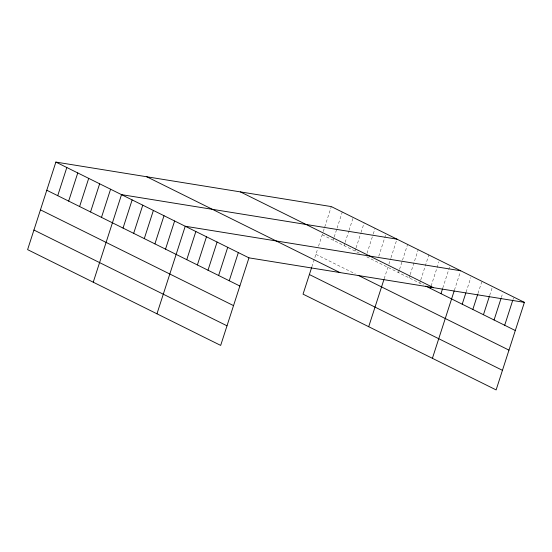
<?xml version="1.0" encoding="UTF-8"?>
<svg xmlns="http://www.w3.org/2000/svg" width="552" height="552" viewBox="0 0 552 552"><rect width="100%" height="100%" fill="white"/><g stroke="black" fill="none" stroke-linecap="round" stroke-linejoin="round"><path stroke-width="0.41" stroke-dasharray="2.76 2.07" d="M311.887 266.782L317.483 249.456M318.538 246.185L323.01 232.344M323.272 231.536L331.324 206.593M333.173 240.182L333.953 237.767M334.208 236.967L336.81 228.921M337.072 228.114L342.268 212.023M344.11 245.612L344.89 243.197M345.152 242.39L348.788 231.129M349.05 230.322L353.211 217.447M355.053 251.036L355.833 248.621M356.095 247.82L360.773 233.337M361.029 232.53L364.147 222.877M367.032 253.244L373.014 234.738M373.269 233.938L375.091 228.3M378.755 256.259L386.034 233.731M384.185 278.753L387.877 267.32M388.918 264.097L390.733 258.467M390.995 257.667L396.971 239.154M398.496 272.584L399.275 270.169M399.538 269.369L407.59 244.426M409.115 277.856L409.894 275.441M410.157 274.634L418.209 249.69M419.734 283.121L420.514 280.706M420.769 279.905L428.828 254.962M431.133 285.977L438.93 261.834M442.787 288.027L449.549 267.106M454.448 290.076L460.423 271.57M466.109 292.125L470.787 277.642M478.025 293.367L481.661 282.1M489.686 295.417L492.281 287.371M501.34 297.466L502.644 293.443M513.001 299.515L513.519 297.907M322.23 234.759L359.428 253.209M366.721 256.825L423.522 285.005M315.903 254.355L355.288 273.889"/><path stroke-width="0.83" d="M524.4 302.365L331.324 206.593L55.876 162.081L27.6 249.635L220.676 345.407L248.952 257.853L524.4 302.365L496.124 389.919L303.048 294.147L311.638 267.554M57.725 195.67L66.82 167.511M68.662 201.1L77.756 172.935M79.605 206.524L88.7 178.365M90.542 211.954L99.643 183.788M101.485 217.378L110.579 189.219M93.247 282.196L121.523 194.642L396.971 239.154M123.048 228.073L132.142 199.914M133.667 233.344L142.761 205.178M144.286 238.609L153.38 210.45M154.905 243.88L163.999 215.715M165.524 249.145L174.618 220.986M156.961 313.798L185.237 226.251L460.685 270.763M186.762 259.681L195.857 231.516M197.381 264.946L206.476 236.787M208 270.218L217.095 242.052M218.62 275.482L227.714 247.324M229.239 280.754L238.333 252.588M368.695 326.708L383.923 279.567M430.353 288.392L430.87 286.778M440.972 293.657L442.531 288.827M432.409 358.31L454.186 290.876M462.21 304.193L465.847 292.926M472.829 309.458L477.763 294.175M483.448 314.73L489.424 296.224M494.068 319.994L501.085 298.273M504.687 325.266L512.739 300.322M240.43 191.903L433.499 287.682M425.799 286.129L515.306 330.531M358.207 275.338L508.972 350.127M146.777 176.771L339.846 272.543M309.382 274.544L502.451 370.323M55.876 162.081L248.952 257.853M46.782 190.247L239.858 286.019M40.455 209.843L233.524 305.615M33.927 230.032L227.003 325.811"/></g></svg>
